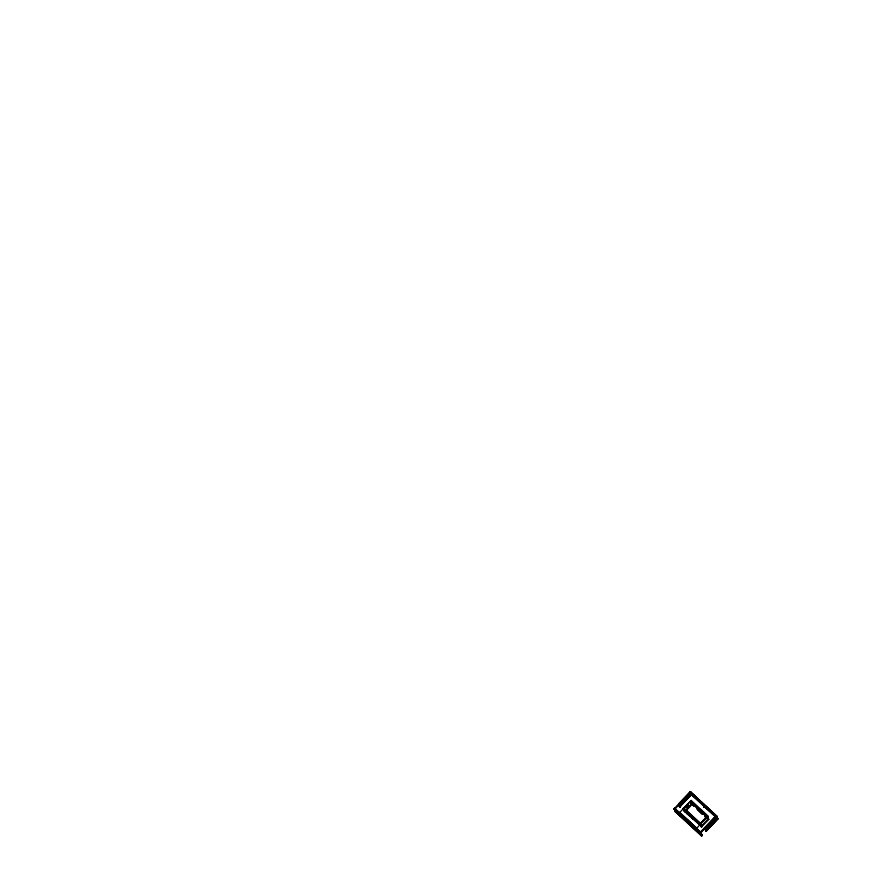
<?xml version="1.0" encoding="UTF-8"?>
<svg xmlns="http://www.w3.org/2000/svg" width="880" height="880" viewBox="0 0 880 880"><rect width="100%" height="100%" fill="white"/><g stroke="black" fill="none" stroke-linecap="round" stroke-linejoin="round"><path stroke-width="1.32" d="M691.196 800.47L708.312 816.255L700.337 824.109M700.315 824.164L696.795 828.278L679.679 812.493L691.196 800.437M674.619 808.214L674.113 808.599L675.235 811.668L701.624 836L702.053 835.549L700.931 832.48L674.542 808.148L675.741 811.283L675.235 811.668M705.023 828.498L704.495 827.904L706.057 831.347L717.838 818.994L716.716 815.936L690.327 791.593L678.546 803.946L680.13 807.433L679.745 805.035M690.404 791.802L674.19 808.819L700.656 833.228M674.707 808.434L674.278 809.039L700.821 833.668M690.481 792.022L678.865 804.683M674.355 809.259L690.723 792.132L691.834 795.157L691.097 795.19L689.986 792.154L717.277 817.454L705.507 829.972M690.767 792.231L674.432 809.479L700.975 834.086M674.498 809.534L674.784 808.786M678.953 804.903L690.646 792.605M675.015 809.303L674.52 809.699L701.063 834.328M690.723 792.682L678.865 804.815M679.03 805.266L690.811 792.902M675.18 809.743L674.674 810.139L701.228 834.768M690.888 793.122L679.272 805.783L690.965 793.342M675.257 809.963L674.839 810.59L701.382 835.208M674.916 810.81L675.345 810.183M691.053 793.705L679.36 806.157L690.976 793.485L717.53 818.136L705.672 830.412L717.442 817.894M675.422 810.403L675.004 811.03L701.47 835.439M679.437 806.377L691.13 793.925L717.684 818.576L705.826 830.852M691.218 794.145L679.426 806.355M675.587 810.843L675.081 811.25L701.624 835.857M691.295 794.222L679.679 806.883L691.372 794.442M679.668 807.015L691.449 794.662M684.662 810.997L683.562 808.005L700.678 823.79L701.778 826.782L684.299 811.382L683.309 808.258M691.097 801.284L691.702 803.616L694.54 806.377L691.878 804.628L685.377 811.448L701.393 826.221L707.894 819.401L706.904 816.706L700.304 823.229L701.778 826.782M686.455 806.564L687.907 805.057L688.402 805.508L687.104 807.422L686.455 806.564L687.104 807.422M686.609 806.971L687.907 805.057M686.95 807.026L688.402 805.508M684.299 811.382L691.702 803.616M693.44 804.749L696.85 807.169L697.576 809.171L702.218 814.165L697.213 809.556L696.487 807.554L694.199 805.453M687.621 821.007L701.096 832.92M703.659 804.056L704.407 807.455L703.274 803.704M707.894 819.401L705.265 816.97L704.891 814.594L701.844 811.789L702.581 813.791M705.265 816.97L704.891 814.594M707.388 816.442L708.818 819.401L701.668 826.683M707.839 816.717L690.646 801.009M708.367 819.126L707.465 816.365M700.172 832.579L704.539 828.003M704.891 827.618L716.243 815.727M701.624 836L700.502 832.788L716.584 815.969M700.579 833.008L716.265 816.453M700.579 833.283L701.008 832.678M705.023 828.652L715.891 817.102M716.727 816.354L690.338 791.747M700.656 833.503L701.085 832.898M715.979 817.322L705.1 828.85L716.958 816.574L690.404 791.945M700.744 833.591L701.173 833.118L700.821 833.822M717.035 816.794L705.342 829.389M700.909 834.042L701.184 833.294M705.265 829.312L717.112 817.014L690.569 792.385M700.898 834.163L701.415 833.778L700.986 834.383M705.419 829.609L717.2 817.234L705.43 829.752M701.063 834.603L701.492 833.998M701.14 834.823L701.569 834.218L701.228 835.054M701.811 834.889L701.239 835.505L700.128 832.48L716.21 815.628L717.31 818.653M705.606 830.929L717.596 818.334M701.47 835.714L701.976 835.329L701.547 835.934M705.914 831.072L717.761 818.774L691.295 794.365M705.98 831.281L717.772 818.796M683.683 808.115L690.393 801.482L691.383 804.177L690.283 801.372L705.903 815.782M684.277 808.456L686.169 806.597M700.568 823.691L706.343 817.982M683.166 808.379L684.794 811.833M679.679 812.493L696.828 828.267M690.822 793.067L717.365 817.696L705.749 830.489M691.372 794.585L717.838 818.994M701.492 812.163L704.528 814.968M705.617 816.596L708.818 819.401M686.279 810.304L700.788 823.68M679.382 804.023L680.493 807.059M705.276 827.97L704.858 827.519L706.343 830.896L705.243 827.871M696.795 820.699L692.054 816.332L693.044 819.445M697.18 821.051L699.93 823.592L701.03 826.595L699.82 823.702M679.052 804.507L678.546 803.946L679.745 807.081M689.194 813.901L690.778 815.364M691.922 816.453L696.696 820.82M674.619 808.346L687.599 820.27M700.513 832.821L674.278 808.632L675.378 811.657M702.053 835.549L700.491 832.095M716.573 815.936L717.695 819.005M716.595 817.366L717.332 819.379L716.21 817.014M703.296 804.43L704.407 807.455M702.911 804.078L704.022 807.103M704.869 828.212L706.057 831.347M690.327 791.593L691.46 794.805M690.371 792.506L691.471 795.542M693.803 804.375L694.54 806.377M700.689 825.165L701.415 827.167M700.865 832.414L701.976 835.472M691.933 817.091L692.67 819.093M686.917 812.262L687.654 814.264M686.807 812.372L687.544 814.374M679.019 804.408L680.13 807.433M675.015 808.599L675.763 812.009L674.652 808.984M687.566 820.171L688.314 823.581L687.566 820.171M687.94 820.523L688.688 823.933L687.94 820.523"/></g></svg>
